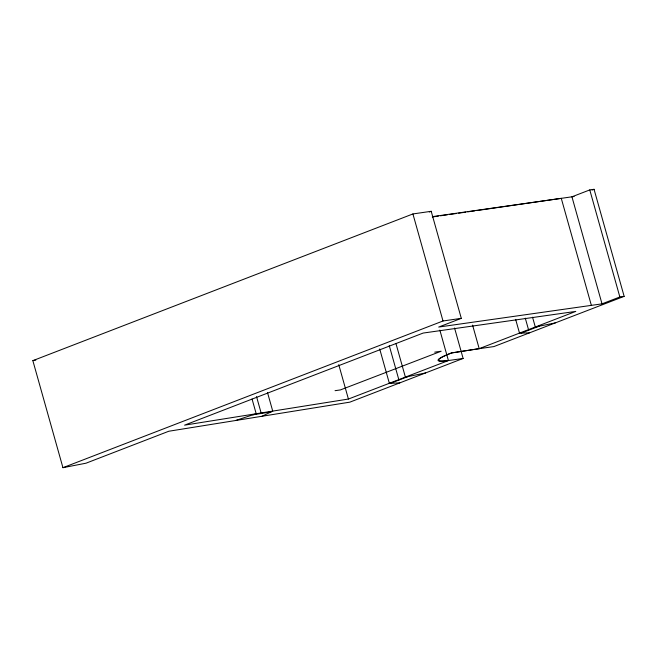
<?xml version="1.0" encoding="UTF-8"?>
<svg xmlns="http://www.w3.org/2000/svg" width="657" height="657" viewBox="0 0 657 657"><rect width="100%" height="100%" fill="white"/><g stroke="black" fill="none" stroke-linecap="round" stroke-linejoin="round"><path stroke-width="0.99" d="M262.053 416.259L272.729 411.11L267.481 392.451M454.562 328.007L463.119 358.451L349.861 402.15L168.783 431.247L86.018 463.193L62.941 467.685L32.85 360.644L412.916 213.944L431.206 211.299L461.296 318.341L438.712 327.055L602.017 303.854L619.855 296.972L624.15 296.356L594.059 189.315L589.772 189.922L571.935 196.804L602.017 303.854M429.325 212.022L431.206 211.299M62.941 467.685L443.007 320.986L461.296 318.341M463.119 358.451L448.411 360.545L348.415 399.045L184.568 425.153L423.141 333.066L575.787 311.402L479.199 348.662L472.572 325.092M592.171 190.045L594.059 189.315M390.529 383.277L407.841 376.633M521.288 333.066L539.068 326.242M624.15 296.356L493.908 346.576L479.117 348.678M235.51 420.521L256.197 413.738L252.05 399.013M425.531 372.954L405.394 377.134L396.015 343.751M555.296 322.891L535.307 327.014L532.54 317.2M32.85 360.644L35.856 360.052M252.838 414.838L271.185 411.849M432.298 216.982L438.375 216.104M440.404 215.808L447.491 214.782M449.519 214.494L456.607 213.468M458.635 213.172L465.723 212.154M467.751 211.858L474.839 210.831M476.867 210.544L574.103 196.492M432.881 216.572L561.275 198.348L591.366 305.39M434.696 352.152L441.167 351.232L340.425 389.921L335.045 390.685M399.743 382.908L389.363 383.327L379.697 348.949M529.419 332.877L519.506 333.115L515.638 319.359M589.772 189.922L619.855 296.972M525.28 318.144L528.598 329.929M412.916 213.944L443.007 320.986M439.853 330.101L448.411 360.545M389.248 345.59L398.914 379.96M338.757 364.676L348.415 399.045M256.534 396.623L261.223 413.31M451.671 352.94L448.099 354.369A40.504 4.517 -15.7 0 0 445.118 360.865L448.23 360.488L447.803 360.652A41.046 4.574 -15.7 0 1 451.326 352.998L479.134 348.67L451.655 352.891"/></g></svg>
